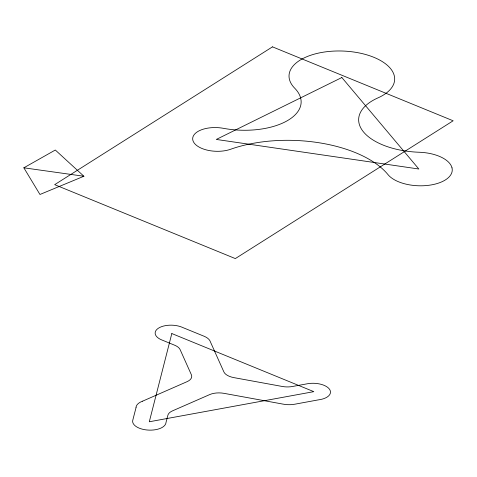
<?xml version="1.0" encoding="UTF-8"?>
<svg xmlns="http://www.w3.org/2000/svg" width="477" height="477" viewBox="0 0 477 477"><rect width="100%" height="100%" fill="white"/><g stroke="black" fill="none" stroke-linecap="round" stroke-linejoin="round"><path stroke-width="0.72" d="M23.85 167.809L55.308 150.028L83.892 176.246L39.955 194.479L23.85 167.809L83.892 176.246M142.468 401.199A14.715 7.382 2.1 0 0 143.183 400.907L187.026 381.689A14.715 7.382 2.1 0 0 191.372 374.755L180.127 349.623A14.715 7.382 2.1 0 0 174.695 345.235L163.206 340.518A14.715 7.382 2.1 0 0 162.717 340.322L161.733 339.934A16.683 8.365 2.1 0 1 158.555 328.116A16.683 8.365 2.1 0 1 181.916 327.162L182.876 327.568A14.715 7.382 2.1 0 0 183.347 327.771L202.481 335.593A14.715 7.382 2.1 0 0 202.963 335.79L203.947 336.178A16.796 8.425 2.1 0 1 210.351 341.693A14.715 7.382 2.1 0 0 210.53 342.146L223.886 371.935A14.715 7.382 2.1 0 0 233.879 377.623L282.324 386.477A14.715 7.382 2.1 0 0 292.353 386.507L306.395 383.943A14.715 7.382 2.1 0 0 306.854 383.854A16.689 8.371 2.1 0 1 326.828 386.775A16.689 8.371 2.1 0 1 327.097 397.085A16.933 8.491 2.1 0 1 319.053 399.768A14.715 7.382 2.1 0 0 318.016 399.935L295.71 404.037A14.715 7.382 2.1 0 0 295.257 404.126A16.778 8.413 2.1 0 1 282.527 404.031A14.715 7.382 2.1 0 0 281.818 403.894L224.029 393.346A14.715 7.382 2.1 0 0 209.689 394.586L172.489 410.87A14.715 7.382 2.1 0 0 167.892 415.223L166.103 422.073A14.715 7.382 2.1 0 0 165.996 422.634A16.933 8.491 2.1 0 1 162.574 427.195A16.689 8.371 2.1 0 1 142.73 429.276A16.689 8.371 2.1 0 1 132.839 419.981A14.715 7.382 2.1 0 0 132.904 419.73L135.993 407.763A14.715 7.382 2.1 0 0 136.1 407.215M136.017 407.209A17.446 8.747 2.1 0 1 142.474 401.205M171.821 333.548L149.301 421.769L313.818 391.653L171.821 333.548M272.492 46.853L54.67 184.659L235.328 258.588L453.15 120.782L272.492 46.853M341.848 77.53L216.302 139.439L418.842 169.013L341.848 77.53M451.999 167.844A33.426 16.767 2.1 0 0 419.259 152.252A61.396 30.79 2.1 0 1 362.818 131.062A61.396 30.79 2.1 0 1 378.011 97.857A52.852 26.509 2.1 0 0 383.621 62.445A52.852 26.509 2.1 0 0 313.627 54.336A52.852 26.509 2.1 0 0 294.714 88.209A59.691 29.938 2.1 0 1 286.927 120.925A59.691 29.938 2.1 0 1 223.445 128.325A23.635 11.853 2.1 0 0 193.024 140.834A23.635 11.853 2.1 0 0 230.629 149.259A103.032 51.671 2.1 0 1 388.039 174.665A33.426 16.767 2.1 0 0 427.464 185.452A33.426 16.767 2.1 0 0 451.999 167.844"/></g></svg>
